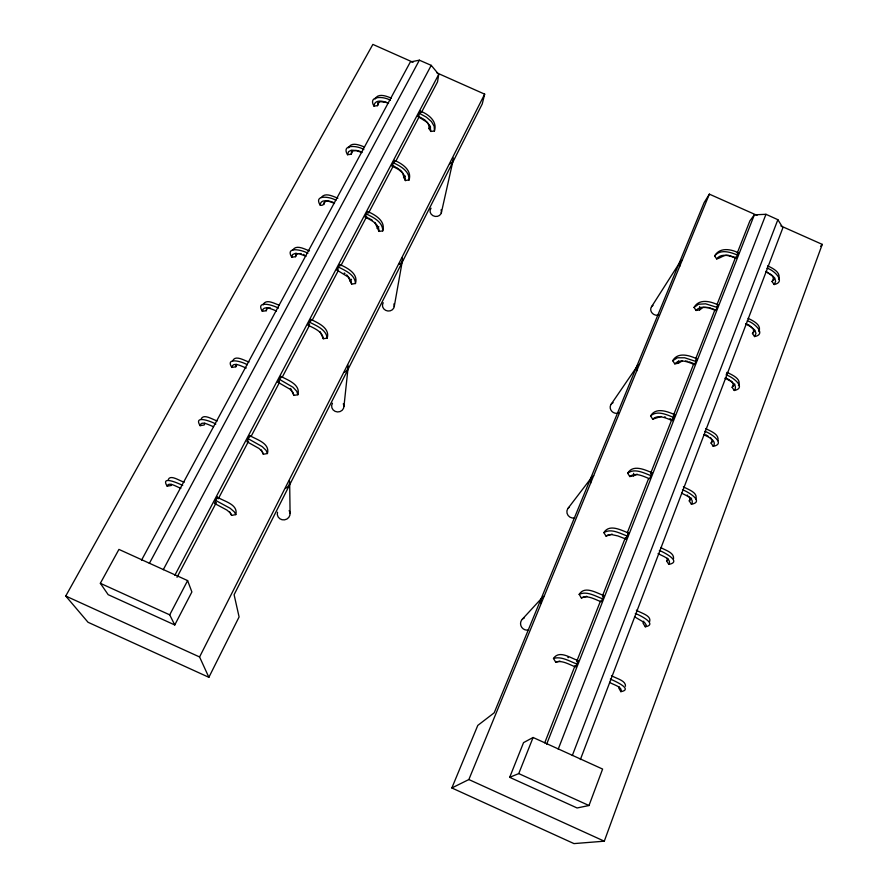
<?xml version="1.0" encoding="UTF-8"?>
<svg xmlns="http://www.w3.org/2000/svg" width="888" height="888" viewBox="0 0 888 888"><rect width="100%" height="100%" fill="white"/><g stroke="black" fill="none" stroke-linecap="round" stroke-linejoin="round"><path stroke-width="1.33" d="M232.756 360.894C235.12 354.479 244.677 360.817 249.006 362.015M296.115 253.224L295.593 256.676L291.752 257.231L292.552 254.579L295.26 253.402L299.9 254.024L306.027 256.244M295.593 256.676L296.192 254.49L297.857 253.524M625.851 539.049L628.538 533C621.212 530.303 609.423 523.509 603.873 532.645L606.016 536.086L608.258 534.809L611.71 534.598L617.893 535.941L625.851 539.049L625.885 537.717M310.856 320.979L310.9 319.391C318.015 322.954 330.247 327.972 327.195 338.117L323.299 338.728L320.102 331.735M323.299 338.728C322.522 331.291 313.919 328.283 308.214 325.241L310.9 319.391M696.103 310.478C700.998 304.506 709.79 308.047 715.617 310.523L717.282 307.437L705.638 303.829L698.545 304.229L694.05 307.426L696.103 310.478L699.6 309.901L699.711 306.504M327.195 338.117C326.174 329.337 316.084 325.641 309.257 322.033M674.791 363.858C679.953 358.23 688.555 362.215 694.394 364.557L696.048 361.505L684.681 357.786L677.433 357.775L672.716 360.717L674.791 363.858L678.354 363.248L678.443 360.905M629.792 476.545C635.575 471.883 643.634 476.556 649.55 478.71L652.181 472.782C644.843 469.796 633.066 464.08 627.672 473.215L629.792 476.545L633.521 475.846L633.644 473.337M335.919 200.333C331.157 196.97 313.187 193.828 320.135 205.073C324.742 206.982 323.598 199.667 328.171 201.01M320.135 205.073C320.834 197.802 330.447 201.62 334.487 203.474M263.248 304.95L263.303 304.373M351.648 284.105L348.385 277.112L337.174 270.218L339.804 264.48C347.13 267.887 358.597 273.504 355.455 283.527L351.648 284.105L350.793 280.186L346.686 274.803M355.455 283.527C355.144 274.614 345.088 270.463 338.25 266.966M351.648 151.016L351.204 154.246L347.519 154.723L348.562 151.67L351.393 150.15L355.999 150.494L361.949 152.558M351.204 154.246L352.758 150.982L356.521 150.461M409.079 179.587C409.401 170.774 400.011 165.923 393.162 162.671L392.03 165.978L398.357 169.353L402.697 172.916L405.028 176.668L405.372 180.575L409.057 179.831M619.391 687.001L618.725 687.911L620.867 691.663C633.932 689.388 614.241 680.741 610.322 679.098M343.934 406.604L348.151 367.088M378.987 231.424C379.343 223.787 370.862 219.991 365.09 217.16L367.676 211.533C375.191 214.807 385.914 220.99 382.717 230.891L378.987 231.424L374.836 222.422M382.717 230.891C383.017 221.878 373.071 217.26 366.2 213.875M434.421 131.013C437.695 121.379 428.393 114.219 420.512 111.167L418.026 116.572L427.472 122.5L428.904 125.297L429.015 128.605L430.858 131.468L434.421 131.013L434.188 126.351L431.457 121.556L426.251 117.072L419.18 113.242M390.365 100.4C385.115 96.459 367.388 95.005 373.97 106.105L377.578 105.661L378.454 103.008L380.408 101.643L386.78 102.486M373.97 106.105C374.592 98.668 384.082 101.088 388.467 103.408M409.024 180.075C412.265 170.307 402.264 163.614 394.561 160.462L393.162 162.671M377.578 105.661L377.988 102.542M394.283 162.415L394.561 160.462M323.887 204.551L324.22 202.331M297.88 394.738C300.821 384.493 287.812 380.153 280.897 376.39L278.144 382.362L289.954 389.188L292.907 392.374L293.884 395.404L297.88 394.738L296.759 391.286L293.107 387.323L279.165 379.187M405.372 180.575C403.041 176.978 403.663 171.395 398.89 169.186M267.432 453.535C270.252 443.201 256.443 439.582 249.728 435.586L246.919 441.702L259.052 448.473L262.182 451.493L263.359 454.245L267.432 453.535L266.111 450.383L262.238 446.631L247.907 438.561M235.808 514.618C238.472 504.24 223.854 501.387 217.338 497.125L214.463 503.374L226.94 510.089L230.247 512.92L231.635 515.373L235.808 514.618L234.254 511.799L230.136 508.28L215.407 500.288M278.344 308.136C274.148 305.494 254.978 299.434 262.326 311.311L266.267 310.711L266.633 308.336M141.503 560.217L410.334 61.971L419.38 60.184L431.224 65.357L438.739 74.381L437.54 81.84L421.423 112.499M247.197 364.79C243.046 361.838 224.808 356.476 231.801 367.421L235.831 366.777L236.23 364.313M420.168 113.209L420.512 111.167M430.858 131.468L430.07 125.963L425.341 120.402M394.239 306.593L402.486 260.162M441.336 212.831L453.08 160.451M263.336 304.196C266.555 298.646 274.681 303.774 279.132 305.117M436.94 72.905L484.67 94.15L482.262 103.918L234.099 594.716L239.094 616.949L208.869 677.311L88.034 622.277L65.745 596.037L372.871 44.4L413.075 62.282M171.329 484.382L171.406 485.447L167.188 486.191C159.918 474.902 178.954 483.538 182.706 485.481M726.995 372.338L726.195 374.991C731.79 376.301 747.518 387.878 734.254 390.487L732.145 387.323L733.632 385.603M348.54 147.852C351.226 141.481 359.829 145.177 364.435 147.019M734.365 257.309L736.096 258.364L738.516 252.902C730.979 249.006 719.535 247.042 714.651 255.966L716.683 258.93C721.123 258.031 725.185 253.358 730.436 255.955M292.818 249.994C296.392 244.211 304.751 249.284 309.501 250.882M717.282 307.437L718.081 304.95C710.611 301.243 699.045 298.424 694.05 307.426M696.048 361.505L696.914 358.874C689.488 355.378 677.833 351.648 672.716 360.717M652.691 419.18C658.163 413.975 666.511 418.348 672.383 420.579L674.958 414.785C667.587 411.533 655.855 406.826 650.604 415.95L652.691 419.18L661.105 416.472M581.34 597.902C587.778 594.683 595.115 599.666 601.231 601.742L603.962 595.559C596.636 593.173 584.881 585.259 579.165 594.35L581.34 597.902L586.779 596.303M555.688 662.137C562.437 659.895 569.397 664.79 575.635 666.921L578.432 660.605C571.04 658.541 559.362 649.461 553.49 658.474L555.688 662.137L559.962 661.094M757.031 215.351L709.357 194.139L704.095 202.664L494.194 712.809L477.788 725.407L451.848 787.967L573.981 843.6L604.295 841.191L822.255 244.378L780.863 225.952M375.08 99.079C377.977 92.696 386.569 96.159 391.319 98.157M588.988 805.527L602.608 769.064L533.089 737.484L523.543 742.623L509.69 777.322L577.078 807.969L588.988 805.527L518.747 773.592L509.69 777.322M580.364 759.562L782.883 227.761L777.866 219.691L765.967 214.297L754.356 214.829L749.894 220.879L737.229 253.102M572.305 755.544L777.866 219.691M558.23 749.117L765.967 214.297M544.733 742.823L575.124 665.5M576.645 661.627L600.455 601.065M602.486 595.904L625.274 537.906M627.305 532.756L648.584 478.632M650.604 473.471L671.883 419.347M673.404 415.484L693.672 363.936M695.693 358.774L714.94 309.801L714.285 309.446M716.971 304.651L735.719 256.965M546.664 744.166L754.356 214.829M518.747 773.592L533.089 737.484M451.848 787.967L468.853 779.542L709.357 194.139M672.804 418.459L673.859 416.072M321.367 197.491C325.186 192.03 333.111 196.492 337.895 198.213M717.926 440.681C719.413 433.943 710.167 431.124 705.583 428.516M208.869 677.311L199.578 656.965L484.67 94.15M778.554 279.221C781.407 272.361 772.549 268.154 767.576 265.845M174.758 624.963L191.886 591.952L187.612 580.586L118.937 549.406L100.344 583.305L108.17 594.671L174.758 624.963L169.719 614.851L100.344 583.305M169.719 614.851L187.612 580.586M177.012 577.3L216.35 502.486M218.282 498.812L248.596 441.17M251.171 436.263L279.542 382.306M282.129 377.4L309.213 325.885M312.432 319.758L338.228 270.696M340.814 265.801L366.6 216.739M368.542 213.065L393.684 165.235M395.626 161.549L419.48 116.173M174.847 575.291L438.739 74.381M163.27 569.719L431.224 65.357M149.339 563.425L419.38 60.184M673.526 558.796C674.425 552.436 665.034 550.26 660.783 547.53M758.785 331.613C762.126 324.919 752.869 320.646 748.085 318.348M651.515 306.793L680.208 261.805M611.022 404.429L637.362 365.978M738.439 385.614C741.902 378.932 732.067 374.891 727.439 372.538M714.651 255.966C720.212 248.696 730.824 252.181 737.773 255.245M716.683 258.93C720.69 253.302 728.693 255.3 734.065 257.498M737.318 254.567L738.516 252.902M734.875 384.138L734.376 384.748M699.6 309.901L703.063 307.459L708.18 307.47M716.916 306.504L718.081 304.95M568.131 508.202L591.73 477.322M678.354 363.248L682.15 360.983M695.759 499.189C698.423 492.463 687.734 489.421 683.372 486.802M695.77 360.306L696.914 358.874M765.878 271.351L772.76 276.312L773.37 278.876L772.072 281.563L774.136 284.549L775.635 281.441L774.813 278.099L771.45 274.781L765.967 271.684M650.604 415.95C657.131 409.901 667.043 414.896 674.036 417.571M749.294 325.374L753.368 329.159L753.635 331.346L752.458 333.522L754.545 336.585L755.988 333.455L754.922 330.258L751.315 327.017L745.598 323.909M659.34 550.482C663.469 551.959 682.75 561.926 668.786 564.368L666.599 560.916L668.22 558.985M682.461 489.788C687.112 491.197 705.172 501.731 691.419 504.262L689.255 500.91L691.619 498.124M820.579 246.353L822.255 244.378M704.728 431.335C709.867 432.689 726.75 443.756 713.231 446.342L711.088 443.09L712.62 441.303M752.458 333.522L754.634 331.035M772.072 281.563L774.192 279.176M732.145 387.323L733.322 384.815L732.334 382.351M734.254 390.487C738.838 384.582 729.159 380.186 724.897 378.21M633.521 475.846L637.173 474.181M627.672 473.215C634.565 467.798 644.144 473.16 651.204 475.735M651.137 473.937L652.181 472.782M522.311 619.236L542.69 597.125M713.231 446.342C717.537 440.67 707.769 436.718 703.862 434.709M711.088 443.09L712.198 440.792L710.988 438.295M603.873 532.645C611.155 527.983 620.335 533.621 627.494 536.13M627.539 533.988L628.538 533M689.255 500.91L690.276 498.978L689.377 496.903M691.419 504.262C695.426 498.679 685.247 495.215 681.618 493.129M349.761 280.974L351.515 279.309M377.111 228.383L378.832 226.773M403.518 177.622L405.183 176.079M429.015 128.605L430.636 127.117M579.165 594.35C586.835 590.631 595.582 596.37 602.852 598.878M603.03 596.381L603.962 595.559M625.485 686.258C625.962 680.264 615.595 678.488 611.444 675.546M649.583 621.711C651.892 615.417 640.315 612.964 636.352 610.189M666.599 560.916L667.51 559.595L667.221 558.164M668.786 564.368C672.371 558.763 661.549 555.821 658.075 553.568M278.144 382.362L279.243 381.518M553.49 658.474C561.516 655.888 569.819 661.549 577.244 664.124M577.544 661.238L578.432 660.605M643.745 621.156L643.079 623.221L645.287 626.795L646.275 625.141L644.832 622.821L634.52 616.783M308.214 325.241L309.579 324.764M204.784 423.132L204.229 424.975L200.111 425.674C192.996 414.419 211.855 421.611 215.817 424.076M620.867 691.663C623.176 686.79 612.598 684.648 609.568 682.295M337.174 270.218L338.051 269.73M236.73 364.546L235.831 366.777M392.03 165.978L393.817 166.311M612.165 534.132L606.016 536.086M645.287 626.795C658.308 624.419 639.726 614.973 635.309 613.53M754.545 336.585C767.343 334.154 753.324 322.166 747.352 320.868M774.136 284.549C786.879 281.929 773.248 269.497 766.888 268.22M418.026 116.572L418.637 116.539M299.933 253.524L301.354 253.802M685.569 360.983L687.745 361.438M270.429 307.97L267.21 308.28L266.267 310.711M329.071 201.132L330.88 201.543M356.998 150.538L359.296 151.127M664.579 416.905L665.412 417.105M709.29 307.725L710.988 308.214M731.135 256.155L732.922 256.754M567.843 657.42L568.464 657.608M689.388 361.916L690.476 362.282M303.452 254.423L304.151 254.667M332.223 201.965L333.266 202.342M359.973 151.349L361.727 152.003M712.076 308.591L713.541 309.146M387.124 102.608L388.522 103.141M733.643 257.021L734.476 257.664M691.597 362.704L693.095 363.314M669.985 418.67L670.751 418.981M734.731 257.464L736.096 258.364M276.49 310.989C272.771 309.668 263.192 304.473 262.326 311.311M213.564 426.64C210.167 425.829 201.132 419.824 200.111 425.674M363.847 149.584C358.83 145.898 340.748 143.401 347.519 154.723M715.018 309.768L715.617 310.523M307.892 253.346C303.407 250.316 284.593 245.51 291.752 257.231M246.276 368.009C242.591 366.933 232.9 360.828 231.801 367.421M180.919 488.189C177.511 487.545 168.465 480.963 167.188 486.191M693.85 363.636L694.394 364.557M217.238 420.912C212.987 419.891 203.408 413.075 201.121 419.147M184.216 482.14C180.153 481.307 170.329 474.037 168.287 479.62M65.745 596.037L199.578 656.965M468.853 779.542L604.295 841.191M419.003 116.705L420.413 117.371M366.622 217.172L367.355 217.516M745.964 323.609L747.374 324.298M725.707 377.922L726.773 378.443M394.172 166.478L395.571 167.188M368.431 218.06L369.131 218.426M705.771 434.765L706.448 435.12M421.101 117.727L422.111 118.271M727.45 378.81L728.737 379.531M395.915 167.366L397.236 168.121M748.04 324.653L748.995 325.197M707.103 435.486L708.036 436.03M370.152 218.981L370.807 219.369M422.755 118.637L424.908 120.069M397.558 168.309L398.168 168.698M729.037 379.709L729.614 380.075M371.439 219.758L372.416 220.402M344.244 272.993L344.977 273.482M687.168 495.049L687.789 495.482M730.291 380.53L731.268 381.296M710.023 437.418L710.844 438.15M731.446 381.44L732.2 382.195M290.354 388.422L290.831 389.022M291.042 389.321L293.884 395.404M263.359 454.245L261.205 449.839M229.681 511.832L231.635 515.373M217.338 497.125L217.571 498.257M672.283 419.647L672.383 420.579M249.728 435.586L249.861 436.885M280.897 376.39L280.93 377.833M289.654 482.073L290.087 513.53M540.925 603.119A7.015 6.693 49.5 0 1 543.745 596.281M528.649 629.947A6.438 6.194 53.1 0 1 520.912 625.729A6.438 6.194 53.1 0 1 524.408 617.859M590.698 483.083A6.727 6.238 37.2 0 1 593.706 475.768M574.725 517.915A6.183 5.805 38.6 0 1 569.43 507.059M636.774 370.918A6.471 5.816 32.2 0 1 639.571 364.113M618.359 413.042A5.972 5.45 32.9 0 1 610.8 409.868A5.972 5.45 32.9 0 1 613.086 402.675M679.709 266.422A6.249 5.428 29.7 0 1 682.317 260.073M658.685 314.985A5.783 5.106 30.1 0 1 651.492 312.165A5.783 5.106 30.1 0 1 653.002 305.405M453.002 157.764A6.216 5.406 14.9 0 1 449.916 163.869M441.081 209.79A5.761 5.084 14.6 0 1 435.12 216.417A5.761 5.084 14.6 0 1 431.035 208.225M402.331 257.831A6.449 5.783 12.1 0 1 399.023 264.38M393.917 303.874A5.95 5.417 11.5 0 1 387.912 311.011A5.95 5.417 11.5 0 1 383.216 302.753M347.963 365.212A6.693 6.194 6.6 0 1 344.4 372.25M343.323 403.729A6.161 5.772 5.3 0 1 337.54 411.954A6.161 5.772 5.3 0 1 332.467 403.208M289.466 480.73A6.993 6.638 -5.7 0 1 285.636 488.311M289.177 510.545A6.416 6.138 -8.8 0 1 284.537 519.857A6.416 6.138 -8.8 0 1 277.5 512.21"/></g></svg>
